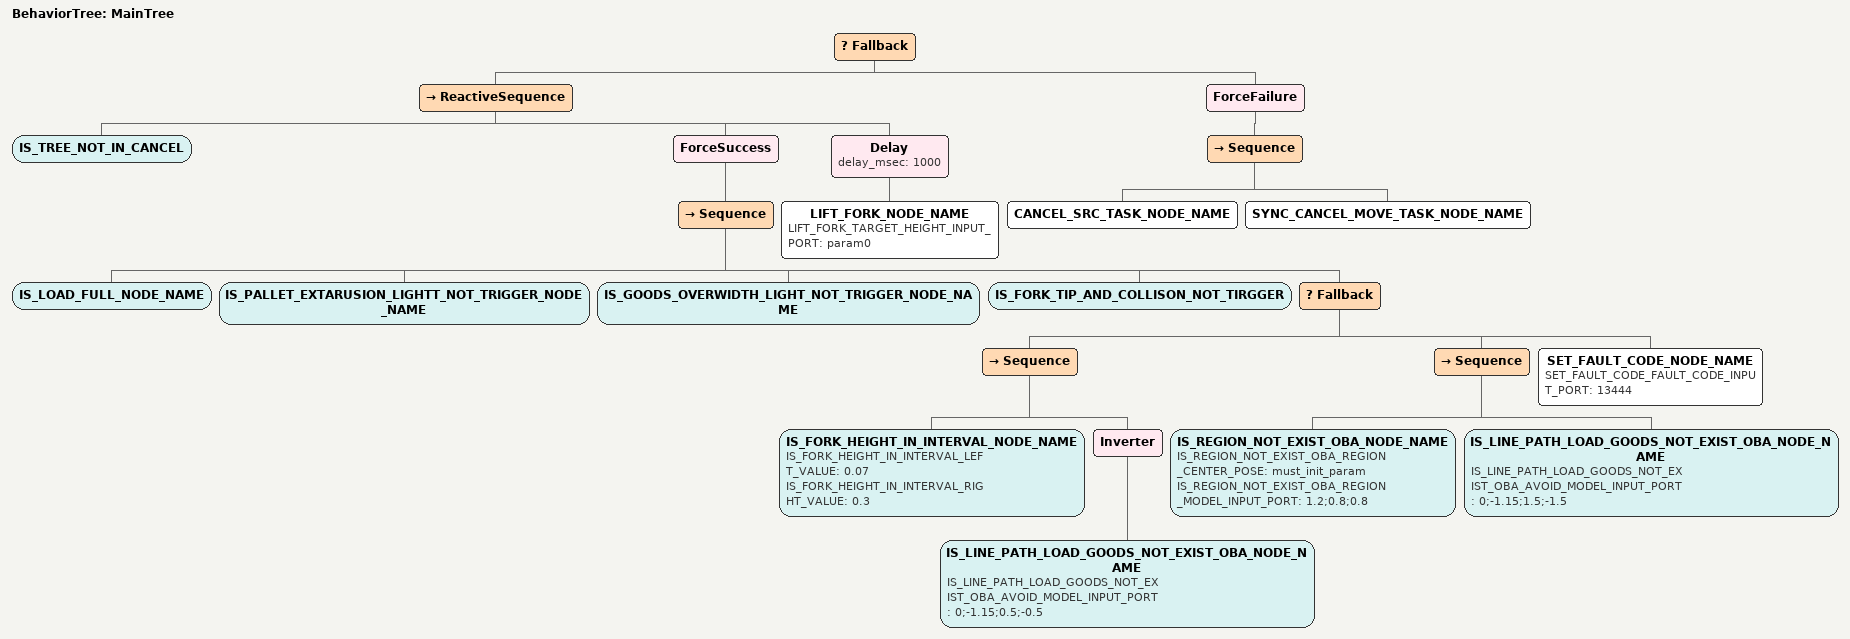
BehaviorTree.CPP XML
<!-- const char FORK_LIFT_LOAD_FULL_WITH_DETECT_SPACE_ACTION_XML[] = R"( -->
 <root BTCPP_format="4" >
     <BehaviorTree ID="MainTree">
        <Fallback>
            <ReactiveSequence>
                <IS_TREE_NOT_IN_CANCEL/>
                <ForceSuccess>
                    <Sequence>
                        <IS_LOAD_FULL_NODE_NAME />
                        <IS_PALLET_EXTARUSION_LIGHTT_NOT_TRIGGER_NODE_NAME />
                        <IS_GOODS_OVERWIDTH_LIGHT_NOT_TRIGGER_NODE_NAME />
                        <IS_FORK_TIP_AND_COLLISON_NOT_TIRGGER/>
                        <Fallback>
                            <Sequence>
                                <IS_FORK_HEIGHT_IN_INTERVAL_NODE_NAME
                                    IS_FORK_HEIGHT_IN_INTERVAL_LEFT_VALUE="0.07"
                                    IS_FORK_HEIGHT_IN_INTERVAL_RIGHT_VALUE="0.3"
                                />
                                <Inverter>
                                    <IS_LINE_PATH_LOAD_GOODS_NOT_EXIST_OBA_NODE_NAME
                                        IS_LINE_PATH_LOAD_GOODS_NOT_EXIST_OBA_AVOID_MODEL_INPUT_PORT="0;-1.15;0.5;-0.5"
                                    />
                                </Inverter>
                            </Sequence>
                            <Sequence>
                                <IS_REGION_NOT_EXIST_OBA_NODE_NAME
                                    IS_REGION_NOT_EXIST_OBA_REGION_CENTER_POSE="must_init_param"
                                    IS_REGION_NOT_EXIST_OBA_REGION_MODEL_INPUT_PORT="1.2;0.8;0.8"
                                />
                                <IS_LINE_PATH_LOAD_GOODS_NOT_EXIST_OBA_NODE_NAME
                                    IS_LINE_PATH_LOAD_GOODS_NOT_EXIST_OBA_AVOID_MODEL_INPUT_PORT="0;-1.15;1.5;-1.5"
                                />
                            </Sequence>
                            <SET_FAULT_CODE_NODE_NAME
                                SET_FAULT_CODE_FAULT_CODE_INPUT_PORT="13444"
                            />
                        </Fallback>
                    </Sequence>
                </ForceSuccess>

                <Delay delay_msec="1000">
                    <LIFT_FORK_NODE_NAME
                        LIFT_FORK_TARGET_HEIGHT_INPUT_PORT="param0"
                    />
                </Delay>
            </ReactiveSequence>
            <ForceFailure>
                <Sequence>
                    <CANCEL_SRC_TASK_NODE_NAME/>
                    <SYNC_CANCEL_MOVE_TASK_NODE_NAME/>
                </Sequence>
            </ForceFailure>
        </Fallback>
     </BehaviorTree>
 </root>
